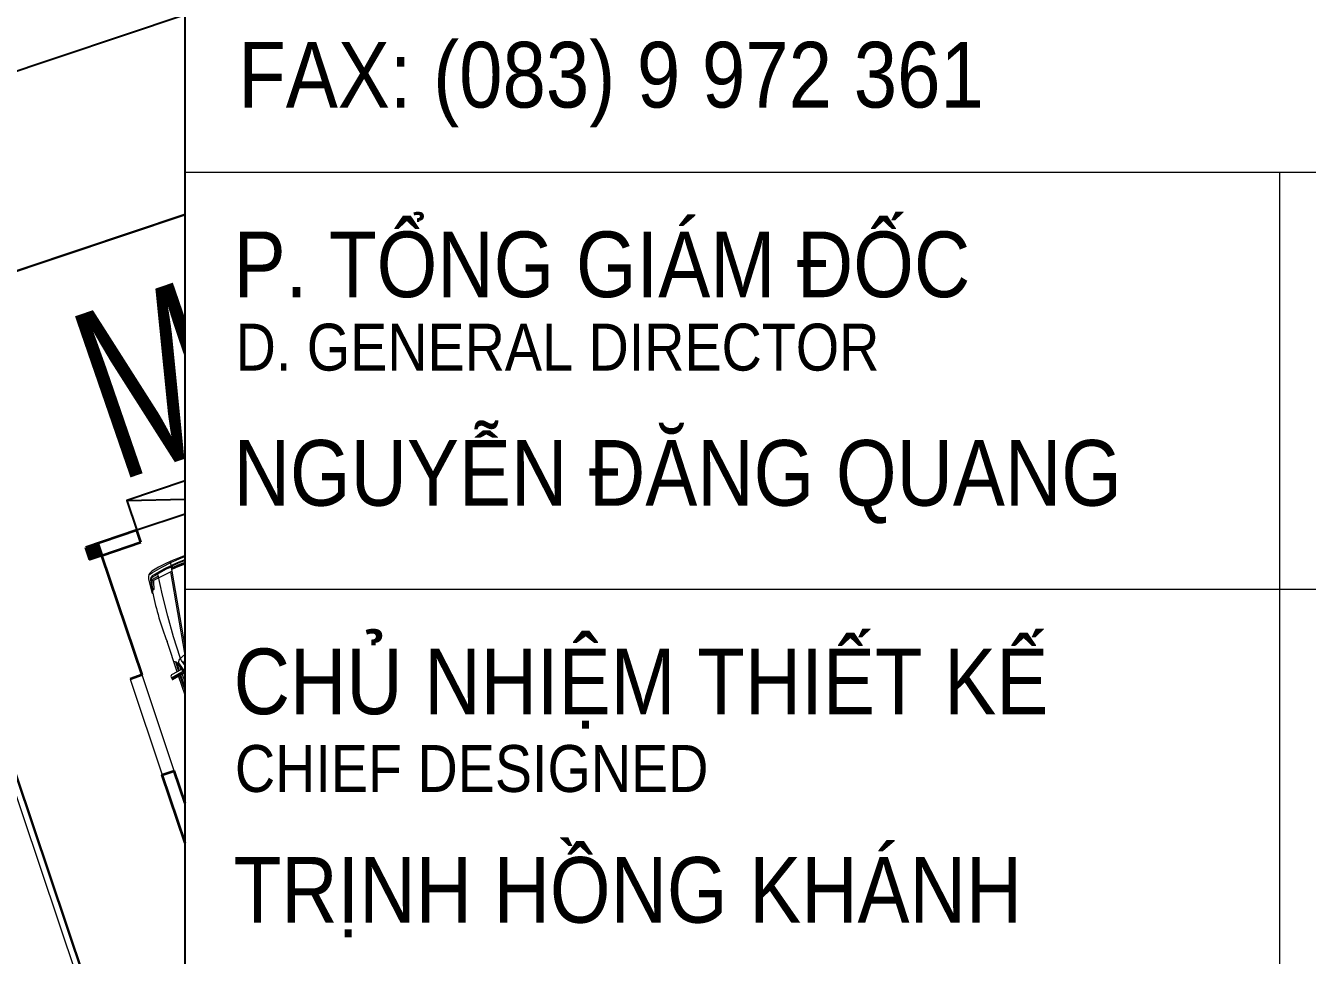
# Model space of a CAD drawing. Header units: metres. Extents: x 568006 to 1139366, y 2064802 to 4131555.
# Drawn here: x 569510.72 to 569531.03, y 2065037.17 to 2065051.9 of the extents above; entities that cross this region are included whole.
import ezdxf
from ezdxf.enums import TextEntityAlignment as Align
from ezdxf.xclip import XClip

# ---------------------------------------------------------------- set-up
doc = ezdxf.new("R2010")
doc.units = ezdxf.units.M
doc.header["$XCLIPFRAME"] = 0
doc.linetypes.add('ACAD_ISO10W100', pattern=[18.5, 12, -3, 0.5, -3])
doc.linetypes.add('CENTER', pattern=[2, 1.25, -0.25, 0.25, -0.25])
doc.layers.get('0').update_dxf_attribs({"linetype": 'CONTINUOUS'})
for name, color, linetype, lineweight in [('-CONCRETE', 1, 'CONTINUOUS', 35), ('-DOOR', 137, 'CONTINUOUS', 9), ('-FURNITURE', 46, 'CONTINUOUS', 9), ('-LINE1', 7, 'CONTINUOUS', 18), ('-WALL', 4, 'CONTINUOUS', 35), ('A-KY HIEU', 34, 'CONTINUOUS', 20), ('A-TEXT', 7, 'CONTINUOUS', 18), ('E- RANH GIOI', 1, 'CENTER', 13), ('hung-demlonha', 7, 'CONTINUOUS', 15)]:
    doc.layers.add(name, color=color, linetype=linetype, lineweight=lineweight)
for name, color, linetype in [('datOBt', 42, 'CONTINUOUS'), ('ghi_chu', 7, 'CONTINUOUS'), ('LogDg', 7, 'CONTINUOUS'), ('loKBT', 42, 'CONTINUOUS'), ('SOLO', 7, 'CONTINUOUS'), ('TimDg', 222, 'CONTINUOUS'), ('ViaHeS', 32, 'CONTINUOUS')]:
    doc.layers.add(name, color=color, linetype=linetype)
doc.styles.add('ARIAL', font='arial.ttf', dxfattribs={"height": 5})
doc.styles.add('kieuchuDim', font='arial.ttf', dxfattribs={"width": 0.75})
doc.styles.add('QH1', font='arialbd.ttf', dxfattribs={"width": 0.8})

# ---------------------------------------------------------------- blocks, each defined once
blk = doc.blocks.new('A$C33BC4D2A')
at = {"layer": 'A-KY HIEU', "color": 0}
for p, q in [((353.662, -4.903), (353.662, -292.097)), ((353.662, -181.132), (414.985, -181.132)), ((384.324, -239.535), (384.324, -181.132)), ((353.662, -192.813), (414.985, -192.813))]:
    blk.add_line(p, q, dxfattribs=at)
at = {"layer": 'A-TEXT', "style": 'ARIAL', "width": 0.85}
for s, p in [('FAX: (083) 9 972 361', (355.151, -179.324)), ('P. TỔNG GIÁM ĐỐC', (355.024, -184.636)), ('NGUYỄN ĐĂNG QUANG', (355.024, -190.477)), ('CHỦ NHIỆM THIẾT KẾ', (355.024, -196.317)), ('TRỊNH HỒNG KHÁNH', (355.024, -202.157))]:
    blk.add_text(s, height=1.83967, dxfattribs=at).set_placement(p)
for s, p in [('D. GENERAL DIRECTOR', (355.079, -186.035)), ('CHIEF DESIGNED', (355.059, -197.838))]:
    blk.add_text(s, height=1.31405, dxfattribs=at).set_placement(p, align=Align.MIDDLE_LEFT)
blk = doc.blocks.new('A$C6CE07C06')
for p, q in [((2811, 1945), (2844, 1766)), ((2816, 1953), (2822, 1954)), ((2828, 1949), (2860, 1769)), ((1355, 1774), (989, 1774)), ((1356, 1801), (1350, 1615)), ((1387, 1801), (1382, 1615)), ((1842, 1774), (1387, 1774)), ((1857, 1615), (1840, 1801)), ((1925, 1839), (1915, 1601)), ((1980, 1615), (2018, 1801)), ((2839, 1774), (2013, 1774)), ((2856, 1761), (2853, 1760)), ((2900, 1839), (3433, 1839)), ((3068, 1815), (2905, 1815)), ((3055, 1801), (2907, 1801)), ((2996, 1774), (2912, 1774)), ((3245, 1511), (3341, 1500)), ((3370, 1393), (3312, 1380)), ((3391, 1290), (3332, 1281)), ((3406, 1186), (3347, 1180)), ((3414, 1081), (3355, 1079)), ((3414, 884), (3355, 886)), ((3391, 675), (3332, 685)), ((3406, 779), (3347, 785)), ((3341, 465), (3245, 454)), ((3370, 572), (3312, 585)), ((1356, 164), (1350, 350)), ((1387, 164), (1382, 351)), ((1857, 351), (1840, 164)), ((1925, 127), (1915, 364)), ((1980, 351), (2018, 164)), ((1355, 191), (989, 191)), ((1842, 191), (1387, 191)), ((2839, 191), (2013, 191)), ((2811, 20), (2844, 199)), ((2816, 12), (2822, 11)), ((2828, 16), (2860, 196)), ((2901, 127), (3422, 127)), ((3068, 150), (2905, 150)), ((3055, 164), (2907, 164)), ((2996, 191), (2912, 191))]:
    blk.add_line(p, q)
for points in [[(2912, 1774), (2884, 1931, 0.322829), (2849, 1965), (2812, 1959, 0.422531), (2806, 1952), (2842, 1758), (2825, 1723)], [(4553, 340, -0.027873), (3110, 247, -0.059366), (3058, 256), (2582, 386, 0.079464), (2446, 413), (1281, 413, 0.06068), (1127, 394), (736, 296, -0.120949), (592, 270), (116, 311, -0.39497), (59, 371), (59, 1600, -0.404135), (117, 1660), (602, 1699, -0.112937), (736, 1673), (1127, 1571, 0.06068), (1281, 1553), (2446, 1553, 0.070217), (2582, 1578), (3058, 1711, -0.044809), (3109, 1718, -0.02806), (4553, 1625)], [(817, 1835, -0.039974), (1255, 1839), (2827, 1839)], [(2832, 150), (1846, 150), (999, 150, -0.758852), (984, 205), (1232, 321, -0.14996), (1372, 364), (1915, 364), (2389, 364, -0.077307), (2455, 354), (3016, 199, 0.360394), (3088, 230, 0.242572), (3089, 1735, 0.360655), (3017, 1766), (2455, 1611, -0.077307), (2389, 1601), (1915, 1601), (1372, 1601, -0.137614), (1232, 1645), (984, 1761, -0.758852), (999, 1815), (1846, 1815), (2832, 1815)], [(2834, 1801), (999, 1801, 0.768317), (992, 1772), (1240, 1655, 0.14228), (1371, 1613), (1857, 1615), (1865, 1608), (1971, 1608), (1980, 1615), (2389, 1615, 0.077278), (2451, 1624), (3023, 1782, 0.231129), (3080, 1839)], [(4578, 1777, -0.06824), (4603, 1702, -0.051611), (4688, 983), (4688, 1178, 0.069896), (4626, 1707, 0.32103), (4523, 1797), (4292, 1820, 0.311578), (4273, 1810, 0.311578)], [(4609, 1370, 0.043765), (4549, 1724, 0.303464), (4496, 1773), (4373, 1795, 0.018633), (4273, 1810, 0.083909), (4370, 1778), (4493, 1756, -0.304556), (4533, 1720, -0.038587), (4593, 1374)], [(4517, 1385), (4476, 1703, 0.304567), (4446, 1739), (4333, 1770, -0.23887), (4324, 1778), (4320, 1790)], [(4512, 1628), (4500, 1706, 0.304567), (4453, 1762), (4438, 1766)], [(585, 1698), (531, 1430, 0.050349), (524, 1369), (524, 593, 0.051729), (531, 530), (585, 271)], [(713, 346, -0.11132), (605, 325), (561, 536, -0.051729), (555, 593), (555, 1369, -0.050349), (560, 1424), (605, 1644, -0.111864), (714, 1623), (1102, 1522, 0.016174), (1102, 443), (713, 347)], [(1170, 1557, 0.017383), (1170, 408, -9.34877)], [(2526, 1563, -0.107872), (2527, 402, 0.970081)], [(2537, 1565, -0.107895), (2538, 400, -0.109161)], [(3212, 1273, -0.045041), (3259, 1070, 0.050749), (3081, 1543, -0.062222), (3208, 1285), (3219, 1281), (3256, 1209)], [(3104, 1495, -0.052375), (3205, 1275), (3214, 1272), (3259, 1184)], [(4578, 988, 0.025968), (4561, 1353, -0.502127), (4565, 1357), (4613, 1347)], [(4689, 1226), (4695, 1226, -0.001921), (4700, 983)], [(3197, 762, -0.045041), (3153, 558, 0.050749), (3195, 1062, -0.062222), (3198, 775), (3207, 766), (3242, 679)], [(3239, 660), (3198, 760), (3191, 767, 0.052375), (3195, 1009)], [(4578, 188, 0.06824), (4603, 263, 0.051611), (4688, 983), (4688, 788, -0.069896), (4626, 258, -0.32103), (4523, 168), (4292, 145, -0.311578), (4273, 155, -0.311578)], [(4613, 618), (4565, 608, -0.502127), (4561, 612, 0.02601), (4578, 977, 0.026384)], [(4689, 739), (4695, 739, 0.001921), (4700, 983)], [(4611, 595, -0.046101), (4549, 241, -0.303464), (4496, 192), (4373, 171, -0.018633), (4273, 155, -0.083909), (4370, 187), (4493, 209, 0.304556), (4533, 245, 0.038587), (4593, 591)], [(4517, 580), (4476, 262, -0.304567), (4446, 227), (4333, 195, 0.23887), (4324, 187), (4320, 175)], [(2834, 164), (999, 164, -0.768317), (992, 193), (1240, 310, -0.149181), (1371, 351), (1857, 351), (1865, 357), (1971, 357), (1980, 351), (2389, 351, -0.077278), (2451, 341), (3023, 184, -0.228236), (3080, 127)], [(2912, 191), (2884, 34, -0.322829), (2849, 0), (2812, 6, -0.422531), (2806, 14), (2842, 207), (2825, 242)], [(4512, 337), (4500, 259, -0.304567), (4453, 203), (4438, 199)], [(817, 130, 0.041495), (1267, 127), (2827, 127)]]:
    blk.add_lwpolyline(points, format="xyb")
for points in [[(2835, 1963), (2874, 1764), (2872, 1737)], [(2072, 1839), (2072, 1815), (2251, 1815), (2251, 1839)], [(2092, 1839), (2092, 1830), (2233, 1830), (2233, 1839)], [(2558, 1553), (2959, 1653), (3041, 1653)], [(3153, 1597), (4682, 1360)], [(3157, 1617), (4514, 1407)], [(49, 1051), (76, 1051), (76, 920), (49, 920)], [(3153, 368), (4682, 605)], [(3157, 348), (4514, 558)], [(2558, 412), (2959, 313), (3041, 313)], [(2835, 2), (2874, 201), (2872, 228)], [(2072, 127), (2072, 150), (2251, 150), (2251, 127)], [(2092, 127), (2092, 135), (2233, 135), (2233, 127)]]:
    blk.add_lwpolyline(points)
for points in [[(48, 285), (48, 1680, -0.373826), (99, 1739), (803, 1820), (820, 1839), (54, 1773, 0.383818), (0, 1713), (0, 252, 0.383818), (54, 192), (820, 126), (803, 145), (99, 226, -0.373826)], [(2557, 404), (3001, 284, 0.388671), (3036, 301, 0.143383), (3036, 1665, 0.390953), (3001, 1682), (2557, 1559, -0.106047)], [(4564, 983, 0.027521), (4546, 1368, -0.543027), (4554, 1373), (4603, 1360, -0.308444), (4617, 1345, -0.028524), (4637, 983, -0.028524), (4617, 620, -0.308444), (4603, 605), (4554, 592, -0.543027), (4546, 597, 0.027521)], [(4501, 981, 0.027754), (4500, 1005, 0.037978), (4497, 1021, 0.078467), (4490, 1036, 0.253942), (4486, 1038, 0.253942), (4481, 1036, 0.078467), (4475, 1021, 0.037978), (4472, 1005, 0.027754), (4470, 981, 0.027754), (4472, 958, 0.037978), (4475, 941, 0.078467), (4481, 927, 0.253942), (4486, 924, 0.253942), (4490, 927, 0.078467), (4497, 941, 0.037978), (4500, 958, 0.027754)], [(906, 228), (776, 228, 0.414214), (764, 215), (764, 203, 0.414214), (776, 190), (906, 190, 0.414214), (919, 203), (919, 215, 0.414214)]]:
    blk.add_lwpolyline(points, format="xyb", close=True)
blk.add_lwpolyline([(4637, 988), (4570, 988), (4570, 977), (4637, 977)], close=True)
blk.add_circle((4502, 982), 17.5)
for centre, radius, start, end in [((2818, 1947), 6.67, 102.2823, 190.4042), ((2821, 1948), 6.67, 10.3268, 82.609), ((2851, 1767), 6.67, 190.4042, 285.2365), ((2854, 1768), 6.67, 285.2365, 10.3268), ((3648, -4086), 5929, 83.9529, 92.0822), ((714, 984), 2372, 343.5716, 16.3779), ((714, 983), 2387, 343.6793, 16.2892), ((1629, 983), 1731, 359.9757, 17.6213), ((1607, 983), 1789, 359.9764, 16.8703), ((1629, 983), 1789, 359.9764, 16.7982), ((1059, 1015), 3532, 359.565, 5.5133), ((1059, 1015), 3560, 359.5684, 5.381), ((4612, 1343), 4.58, 6.5805, 75.1489), ((3280, 983), 40.8, 103.7631, 256.1858), ((3280, 983), 25.6, 111.5508, 248.398), ((1629, 982), 1731, 342.3787, 0.0243), ((1607, 982), 1789, 343.1297, 0.0236), ((1629, 982), 1789, 343.2018, 0.0236), ((1059, 950), 3532, 354.4867, 0.4446), ((1059, 950), 3560, 354.619, 0.4411), ((4612, 622), 4.58, 284.8511, 353.4195), ((2818, 19), 6.67, 169.5958, 257.7177), ((2821, 17), 6.67, 277.391, 349.6732), ((2851, 198), 6.67, 74.7635, 169.5958), ((2854, 197), 6.67, 349.6732, 74.7635), ((3653, 6050), 5928, 267.7698, 276.0029)]:
    blk.add_arc(centre, radius, start, end)
blk = doc.blocks.new('A$C5C575821')
at = {"layer": '-CONCRETE'}
h = blk.add_hatch(color=256, dxfattribs=at)
h.dxf.hatch_style = 1
h.paths.add_polyline_path([(0, 200), (0, 0), (200, 0), (200, 200)])
blk.add_lwpolyline([(0, 0), (200, 0), (200, 200), (0, 200)], close=True, dxfattribs=at)
blk = doc.blocks.new('LUOI M2')
at = {"layer": '-WALL'}
for p in [(-200, 13100), (4500, 13100), (9800, 13100), (-200, 9400), (4500, 9400), (9800, 9400), (-200, 5600), (4500, 5600), (9800, 5600), (-200, -200), (4500, -200), (9800, -200)]:
    blk.add_blockref('A$C5C575821', p, dxfattribs=at)
blk = doc.blocks.new('A$C262303A0')
at = {"layer": '-DOOR'}
blk.add_lwpolyline([(29.333, 29.843), (29.133, 29.843), (29.133, 31.443), (29.333, 31.443)], close=True, dxfattribs=at)
at = {"layer": '-WALL'}
for p, q in [((29.333, 29.843), (29.333, 27.843)), ((29.333, 27.843), (29.983, 27.843)), ((29.983, 27.843), (29.983, 27.643)), ((29.983, 27.643), (29.133, 27.643))]:
    blk.add_line(p, q, dxfattribs=at)
for points in [[(32.833, 33.643), (29.133, 33.643), (29.133, 31.443), (29.333, 31.443)], [(29.333, 33.443), (29.333, 31.443)], [(29.333, 29.843), (29.133, 29.843)]]:
    blk.add_lwpolyline(points, dxfattribs=at)
at = {"layer": 'SOLO'}
for points in [[(33.183, 27.643), (33.183, 27.143), (29.983, 27.143), (29.983, 27.643)], [(33.183, 27.643), (29.983, 27.643)], [(29.983, 27.143), (31.583, 27.643), (33.183, 27.143)]]:
    blk.add_lwpolyline(points, dxfattribs=at)
at = {"layer": '-CONCRETE', "xscale": 0.001, "yscale": 0.001, "zscale": 0.001}
blk.add_blockref('LUOI M2', (29.333, 27.843), dxfattribs=at)
at = {"layer": '-FURNITURE', "xscale": -0.0009499999999970897, "yscale": 0.0009499999999970897, "zscale": 0.0009499999999970897, "rotation": 90}
blk.add_blockref('A$C6CE07C06', (31.624, 32.728), dxfattribs=at)
blk = doc.blocks.new('LUOI M1')
at = {"layer": '-WALL'}
for p in [(-200, 13100), (4600, 13100), (8100, 13100), (-200, 9400), (4600, 9400), (8100, 9400), (-200, 5600), (4600, 5600), (8100, 5600), (-200, -200), (4600, -200), (8100, -200)]:
    blk.add_blockref('A$C5C575821', p, dxfattribs=at)
blk = doc.blocks.new('A$C249437F6')
at = {"layer": '-LINE1', "ltscale": 10}
blk.add_lwpolyline([(21.749, 23.143), (34.249, 23.143), (34.249, 43.143), (21.749, 43.143)], close=True, dxfattribs=at)
blk.add_lwpolyline([(32.179, 23.243), (34.149, 23.243), (34.149, 43.043), (21.849, 43.043), (21.849, 23.243), (22.306, 23.243)], dxfattribs=at)
at = {"layer": '-CONCRETE', "xscale": 0.001, "yscale": 0.001, "zscale": 0.001}
blk.add_blockref('LUOI M1', (23.949, 27.843), dxfattribs=at)
blk = doc.blocks.new('tmbc_khub')
at = {"layer": 'datOBt'}
blk.add_lwpolyline([(-200.843, 145.192), (-206.949, 148.411), (-215.153, 177.313), (-211.778, 183.714), (-47.212, 238.942), (-40.771, 235.831), (-30.564, 207.609), (-33.603, 201.316)], close=True, dxfattribs=at)
at = {"layer": 'LogDg'}
blk.add_lwpolyline([(-215.799, 185.529, 0.400458), (-220.949, 175.76), (-212.748, 146.869, 0.428104), (-202.507, 141.469), (-29.916, 199.39, 0.421043), (-24.938, 209.695), (-35.144, 237.914, 0.407417), (-45.212, 242.777)], format="xyb", close=True, dxfattribs=at)
at = {"layer": 'loKBT'}
for points in [[(-40.771, 235.831), (-47.212, 238.942), (-58.392, 235.19), (-52.029, 216.229), (-35.667, 221.72)], [(-58.392, 235.19), (-70.243, 231.213), (-63.88, 212.252), (-52.029, 216.229)]]:
    blk.add_lwpolyline(points, close=True, dxfattribs=at)
at = {"layer": 'TimDg', "linetype": 'ACAD_ISO10W100', "ltscale": 0.75}
blk.add_lwpolyline([(-637.358, 375.433), (-526.554, 386.851, 0.021218), (-484.582, 392.986), (-439.364, 401.567, 0.020567), (-399.317, 410.888), (-113.509, 489.93, 0.005041), (-80.47, 503.707, 0.001474), (-78.846, 504.409), (260.57, 652.356), (289.002, 667.327)], format="xyb", dxfattribs=at)
for points in [[(-301.603, 437.912), (-187.72, 36.731)], [(-257.98, 284.238), (-123.517, 329.363)]]:
    blk.add_lwpolyline(points, dxfattribs=at)
at = {"layer": 'ViaHeS'}
blk.add_lwpolyline([(-200.843, 145.192), (-206.949, 148.411), (-215.153, 177.313), (-211.778, 183.714), (-47.212, 238.942), (-40.771, 235.831), (-30.564, 207.609), (-33.603, 201.316)], close=True, dxfattribs=at)
at = {"layer": 'ViaHeS', "rotation": 198.5496948320329}
blk.add_blockref('A$C249437F6', (-45.133, 264.043), dxfattribs=at)
at = {"layer": 'ViaHeS', "xscale": -0.9999999999999994, "rotation": 198.5514997462658}
blk.add_blockref('A$C262303A0', (-91.289, 248.561), dxfattribs=at)
at = {"layer": 'ghi_chu', "lineweight": -2, "style": 'kieuchuDim', "width": 0.65}
blk.add_text('M-02', height=2.7, rotation=19, dxfattribs=at).set_placement((-54.359, 232.666))
at = {"layer": 'hung-demlonha', "color": 7, "ltscale": 5, "style": 'QH1', "width": 0.65}
for tag, p in [('BT04', (-109.598, 191.643)), ('BT06', (-305.798, 171.199)), ('BT05', (-282.572, 137.244))]:
    blk.add_attdef(tag, text='', height=3.96, rotation=0, dxfattribs=at).set_placement(p, align=Align.CENTER)

msp = doc.modelspace()

# ---------------------------------------------------------------- block references
at = {"layer": 'E- RANH GIOI', "xscale": 0.5657142857142857, "yscale": 0.5657142857142857, "zscale": 0.5657142857142857}
msp.add_blockref('A$C33BC4D2A', (569313.173, 2065152.05), dxfattribs=at)
at = {"layer": 'ghi_chu'}
ref = msp.add_blockref('tmbc_khub', (570146.383, 2064664.385), dxfattribs=at)
XClip(ref).set_block_clipping_path([(-286.8505220501, 326.7771365601), (-94.8938893643, 477.8301980081)])

# ---------------------------------------------------------------- next in the draw order: block references
ref = msp.add_blockref('tmbc_khub', (569566.549, 2064812.011), dxfattribs=at)
XClip(ref).set_block_clipping_path([(-245.2612135945, 174.796498704), (-53.3045809087, 337.2658173321)])

# ---------------------------------------------------------------- next in the draw order: block references
ref = msp.add_blockref('tmbc_khub', (569785.007, 2064761.833), dxfattribs=at)
XClip(ref).set_block_clipping_path([(-196.9317021817, 224.973894045), (-4.975069496, 387.4432126731)])

# ---------------------------------------------------------------- next in the draw order: linework, layer by layer
msp.add_lwpolyline([(569321.288, 2064986.807), (569513.245, 2064986.807), (569513.245, 2065149.276), (569321.288, 2065149.276)], close=True, dxfattribs=at)

doc.saveas('drawing.dxf')
